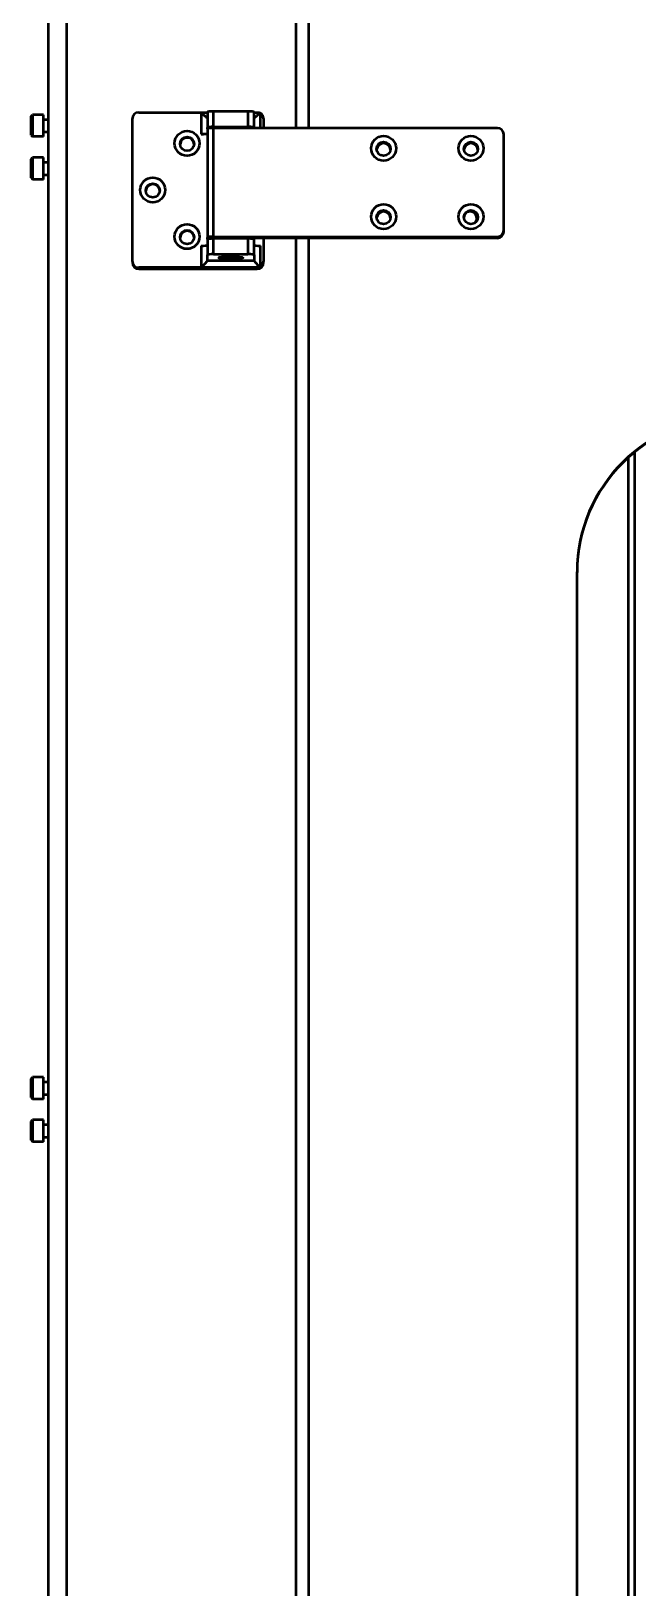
# Model space of a CAD drawing. Header units: millimetres. Extents: x 4915 to 15267, y 4787 to 10268.
# Drawn here: x 9038.2 to 9232.7, y 6071.6 to 6570.3 of the extents above; entities that cross this region are included whole.
import ezdxf

# ---------------------------------------------------------------- set-up
doc = ezdxf.new("R2010")
doc.units = ezdxf.units.MM
doc.layers.add('外形線', color=7, linetype='Continuous', lineweight=50)

msp = doc.modelspace()

# ---------------------------------------------------------------- linework, layer by layer
at = {"layer": '外形線'}
for p, q in [((9043.71, 7935.04), (9043.71, 5261.87)), ((9049.71, 5261.87), (9049.71, 7935.67)), ((9123.21, 6539.2), (9123.21, 7618.83)), ((9127.21, 6539.2), (9127.21, 7618.83)), ((9038.21, 6542.98), (9038.71, 6543.48)), ((9038.21, 6536.98), (9038.21, 6542.98)), ((9042.21, 6543.48), (9038.71, 6543.48)), ((9038.71, 6543.48), (9038.71, 6536.48)), ((9042.21, 6536.48), (9042.21, 6543.48)), ((9072.71, 6544.25), (9092.71, 6544.25)), ((9092.71, 6544.25), (9092.71, 6537.29)), ((9092.71, 6544.25), (9094.71, 6544.25)), ((9094.71, 6544.36), (9094.71, 6539.38)), ((9096.71, 6539.59), (9096.71, 6544.56)), ((9107.71, 6544.56), (9096.71, 6544.56)), ((9107.71, 6544.56), (9107.71, 6539.59)), ((9109.71, 6539.38), (9109.71, 6544.36)), ((9109.71, 6544.25), (9110.71, 6544.25)), ((9111.71, 6539.2), (9111.71, 6543.99)), ((9042.21, 6541.98), (9043.71, 6541.98)), ((9042.21, 6537.98), (9043.71, 6537.98)), ((9070.71, 6496.52), (9070.71, 6542.26)), ((9094.71, 6538.99), (9094.71, 6539.38)), ((9094.71, 6538.99), (9094.71, 6504.18)), ((9096.71, 6539.59), (9107.71, 6539.59)), ((9096.71, 6504.39), (9096.71, 6539.2)), ((9187.71, 6539.2), (9096.71, 6539.2)), ((9109.71, 6539.38), (9109.71, 6539.2)), ((9112.71, 6542.26), (9112.71, 6539.2)), ((9038.21, 6536.98), (9038.71, 6536.48)), ((9042.21, 6536.48), (9038.71, 6536.48)), ((9094.71, 6537.29), (9092.71, 6537.29)), ((9189.71, 6506.38), (9189.71, 6537.21)), ((9038.21, 6529.28), (9038.71, 6529.78)), ((9038.21, 6523.29), (9038.21, 6529.28)), ((9042.21, 6529.78), (9038.71, 6529.78)), ((9038.71, 6529.78), (9038.71, 6522.79)), ((9042.21, 6522.79), (9042.21, 6529.78)), ((9042.21, 6528.28), (9043.71, 6528.28)), ((9038.21, 6523.28), (9038.71, 6522.78)), ((9042.21, 6522.78), (9038.71, 6522.78)), ((9042.21, 6524.28), (9043.71, 6524.28)), ((9094.71, 6503.58), (9094.71, 6504.18)), ((9094.71, 6503.58), (9094.71, 6498.61)), ((9096.71, 6504.39), (9187.71, 6504.39)), ((9107.71, 6503.79), (9096.71, 6503.79)), ((9096.71, 6498.82), (9096.71, 6503.79)), ((9107.71, 6503.79), (9107.71, 6498.82)), ((9109.71, 6503.76), (9109.71, 6503.58)), ((9109.71, 6498.61), (9109.71, 6503.58)), ((9187.71, 6503.97), (9111.71, 6503.97)), ((9112.71, 6503.97), (9112.71, 6496.52)), ((9123.21, 5424.34), (9123.21, 6503.97)), ((9127.21, 5424.34), (9127.21, 6503.97)), ((9187.71, 6504.39), (9187.71, 6503.97)), ((9189.71, 6505.96), (9189.71, 6506.38)), ((9092.71, 6501.49), (9092.71, 6494.53)), ((9094.71, 6496.73), (9094.71, 6498.61)), ((9096.71, 6498.82), (9107.71, 6498.82)), ((9109.71, 6498.61), (9109.71, 6496.73)), ((9111.71, 6494.79), (9111.71, 6501.49)), ((9070.71, 6496.52), (9070.71, 6496.1)), ((9072.71, 6494.11), (9072.71, 6494.53)), ((9092.71, 6494.53), (9072.71, 6494.53)), ((9072.71, 6494.11), (9110.71, 6494.11)), ((9110.71, 6494.53), (9092.71, 6494.53)), ((9109.71, 6496.73), (9094.71, 6496.73)), ((9110.71, 6494.53), (9110.71, 6494.11)), ((9112.71, 6496.1), (9112.71, 6496.52)), ((9229.71, 5465.08), (9229.71, 6433.77)), ((9231.71, 5463.37), (9231.71, 6435.47)), ((9213.21, 5501.99), (9213.21, 6397.06)), ((9038.21, 6234.67), (9038.71, 6235.17)), ((9038.21, 6228.67), (9038.21, 6234.67)), ((9042.21, 6235.17), (9038.71, 6235.17)), ((9038.71, 6235.17), (9038.71, 6228.17)), ((9042.21, 6228.17), (9042.21, 6235.17)), ((9042.21, 6233.67), (9043.71, 6233.67)), ((9038.21, 6228.67), (9038.71, 6228.17)), ((9042.21, 6229.67), (9043.71, 6229.67)), ((9042.21, 6228.17), (9038.71, 6228.17)), ((9038.21, 6220.97), (9038.71, 6221.47)), ((9038.21, 6214.99), (9038.21, 6220.97)), ((9042.21, 6221.47), (9038.71, 6221.47)), ((9038.71, 6221.47), (9038.71, 6214.49)), ((9042.21, 6214.49), (9042.21, 6221.47)), ((9042.21, 6219.97), (9043.71, 6219.97)), ((9038.21, 6214.97), (9038.71, 6214.47)), ((9042.21, 6214.47), (9038.71, 6214.47)), ((9042.21, 6215.97), (9043.71, 6215.97))]:
    msp.add_line(p, q, dxfattribs=at).dxf.unprotected_set("ltscale", 0)
for points in [[(9092.71, 6544.25), (9092.83, 6544.14), (9092.94, 6544.03), (9093.05, 6543.92), (9093.17, 6543.81), (9093.28, 6543.7), (9093.39, 6543.6), (9093.5, 6543.49), (9093.6, 6543.39), (9093.71, 6543.29), (9093.81, 6543.2), (9093.91, 6543.1), (9094.01, 6543.01), (9094.11, 6542.93), (9094.2, 6542.85), (9094.28, 6542.77), (9094.37, 6542.7), (9094.44, 6542.64), (9094.51, 6542.59), (9094.57, 6542.54), (9094.62, 6542.5), (9094.66, 6542.48), (9094.69, 6542.47), (9094.71, 6542.46), (9094.71, 6542.47)], [(9109.71, 6542.47), (9109.72, 6542.46), (9109.74, 6542.46), (9109.76, 6542.48), (9109.8, 6542.5), (9109.84, 6542.53), (9109.9, 6542.57), (9109.96, 6542.61), (9110.02, 6542.67), (9110.1, 6542.73), (9110.17, 6542.8), (9110.26, 6542.87), (9110.34, 6542.95), (9110.43, 6543.03), (9110.52, 6543.11), (9110.62, 6543.2), (9110.71, 6543.29), (9110.81, 6543.38), (9110.91, 6543.47), (9111.02, 6543.57), (9111.12, 6543.67), (9111.22, 6543.77), (9111.33, 6543.87), (9111.43, 6543.97), (9111.54, 6544.08)], [(9110.71, 6544.25), (9110.75, 6544.25), (9110.78, 6544.25), (9110.82, 6544.25), (9110.85, 6544.25), (9110.89, 6544.25), (9110.92, 6544.24), (9110.96, 6544.24), (9110.99, 6544.23), (9111.02, 6544.23), (9111.06, 6544.22), (9111.09, 6544.22), (9111.13, 6544.21), (9111.16, 6544.2), (9111.2, 6544.19), (9111.23, 6544.19), (9111.27, 6544.18), (9111.3, 6544.17), (9111.34, 6544.15), (9111.37, 6544.14), (9111.4, 6544.13), (9111.44, 6544.12), (9111.47, 6544.11), (9111.5, 6544.09), (9111.54, 6544.08)], [(9111.54, 6544.08), (9111.54, 6544.07), (9111.55, 6544.07), (9111.56, 6544.07), (9111.57, 6544.06), (9111.58, 6544.06), (9111.58, 6544.06), (9111.59, 6544.05), (9111.6, 6544.05), (9111.61, 6544.05), (9111.61, 6544.04), (9111.62, 6544.04), (9111.63, 6544.03), (9111.63, 6544.03), (9111.64, 6544.03), (9111.65, 6544.02), (9111.66, 6544.02), (9111.66, 6544.01), (9111.67, 6544.01), (9111.68, 6544.01), (9111.69, 6544), (9111.69, 6544), (9111.7, 6544), (9111.71, 6543.99), (9111.71, 6543.99)], [(9092.71, 6494.53), (9092.83, 6494.64), (9092.94, 6494.75), (9093.05, 6494.87), (9093.17, 6494.98), (9093.28, 6495.1), (9093.39, 6495.21), (9093.5, 6495.32), (9093.6, 6495.43), (9093.71, 6495.55), (9093.81, 6495.65), (9093.91, 6495.76), (9094.01, 6495.87), (9094.11, 6495.97), (9094.2, 6496.07), (9094.28, 6496.17), (9094.37, 6496.26), (9094.44, 6496.35), (9094.51, 6496.43), (9094.57, 6496.5), (9094.62, 6496.57), (9094.66, 6496.62), (9094.69, 6496.67), (9094.71, 6496.7), (9094.71, 6496.73)], [(9109.71, 6496.73), (9109.72, 6496.7), (9109.74, 6496.67), (9109.76, 6496.63), (9109.8, 6496.58), (9109.84, 6496.52), (9109.9, 6496.46), (9109.96, 6496.39), (9110.02, 6496.31), (9110.1, 6496.22), (9110.17, 6496.14), (9110.26, 6496.04), (9110.34, 6495.95), (9110.43, 6495.85), (9110.52, 6495.75), (9110.62, 6495.65), (9110.71, 6495.55), (9110.81, 6495.45), (9110.91, 6495.34), (9111.02, 6495.24), (9111.12, 6495.13), (9111.22, 6495.02), (9111.33, 6494.92), (9111.43, 6494.81), (9111.54, 6494.7)], [(9111.54, 6494.7), (9111.5, 6494.69), (9111.47, 6494.68), (9111.44, 6494.66), (9111.4, 6494.65), (9111.37, 6494.64), (9111.34, 6494.63), (9111.3, 6494.62), (9111.27, 6494.61), (9111.23, 6494.6), (9111.2, 6494.59), (9111.16, 6494.58), (9111.13, 6494.57), (9111.09, 6494.56), (9111.06, 6494.56), (9111.02, 6494.55), (9110.99, 6494.55), (9110.96, 6494.54), (9110.92, 6494.54), (9110.89, 6494.54), (9110.85, 6494.53), (9110.82, 6494.53), (9110.78, 6494.53), (9110.75, 6494.53), (9110.71, 6494.53)], [(9111.71, 6494.79), (9111.71, 6494.79), (9111.7, 6494.79), (9111.69, 6494.78), (9111.69, 6494.78), (9111.68, 6494.77), (9111.67, 6494.77), (9111.66, 6494.77), (9111.66, 6494.76), (9111.65, 6494.76), (9111.64, 6494.75), (9111.63, 6494.75), (9111.63, 6494.75), (9111.62, 6494.74), (9111.61, 6494.74), (9111.61, 6494.74), (9111.6, 6494.73), (9111.59, 6494.73), (9111.58, 6494.73), (9111.58, 6494.72), (9111.57, 6494.72), (9111.56, 6494.71), (9111.55, 6494.71), (9111.54, 6494.71), (9111.54, 6494.7)]]:
    msp.add_lwpolyline(points, dxfattribs=at).dxf.unprotected_set("ltscale", 0)
for centre, major_axis, ratio, start_param, end_param in [((9072.71, 6542.26), (-2, 0), 0.994522, 4.712389, 6.283185), ((9096.71, 6544.36), (-2, 0), 0.104528, 4.712389, 6.283185), ((9107.71, 6544.36), (2, 0), 0.104528, 0, 1.570796), ((9110.71, 6542.26), (1.73, -1), 0.997257, 0.523599, 1.570796), ((9096.71, 6539.38), (-2, 0), 0.104528, 4.712389, 6.283185), ((9096.71, 6538.99), (-2, 0), 0.104528, 4.712389, 6.283185), ((9107.71, 6539.38), (2, 0), 0.104528, 0, 1.570796), ((9187.71, 6537.21), (2, 0), 0.994522, 0, 1.570796), ((9088.21, 6533.89), (-2.25, 0), 0.994522, 4.712389, 6.230609), ((9088.21, 6533.89), (2.25, 0.12), 0.994552, 0, 1.51822), ((9092.71, 6537.5), (2, 0), 0.104528, 4.712389, 6.283185), ((9151.21, 6532.32), (-2.25, 0), 0.994522, 4.712389, 6.230609), ((9151.21, 6532.32), (-2.25, 0.12), 0.994552, 3.246745, 6.283185), ((9151.21, 6532.11), (2.24, 0.22), 0.99463, 0, 2.942735), ((9151.21, 6532.32), (2.25, 0.12), 0.994552, 0, 1.51822), ((9179.21, 6532.32), (-2.25, 0), 0.994522, 4.712389, 6.230609), ((9179.21, 6532.32), (-2.25, 0.12), 0.994552, 3.246745, 6.283185), ((9179.21, 6532.11), (2.24, 0.22), 0.99463, 0, 2.942735), ((9179.21, 6532.32), (2.25, 0.12), 0.994552, 0, 1.51822), ((9077.21, 6518.97), (-2.25, 0), 0.994522, 4.712389, 6.230609), ((9077.21, 6518.97), (2.25, 0.12), 0.994552, 0, 1.51822), ((9151.21, 6510.44), (-2.25, 0), 0.994522, 4.712389, 6.230609), ((9151.21, 6510.44), (-2.25, 0.12), 0.994552, 3.246745, 6.283185), ((9151.21, 6510.23), (2.24, 0.22), 0.99463, 0, 2.942735), ((9151.21, 6510.44), (2.25, 0.12), 0.994552, 0, 1.51822), ((9179.21, 6510.44), (-2.25, 0), 0.994522, 4.712389, 6.230609), ((9178.87, 6510.23), (2.25, 0.1), 0.994546, 0, 1.978119), ((9178.87, 6510.44), (2.24, -0.17), 0.994587, 0.077238, 1.570796), ((9179.21, 6510.44), (2.25, 0.12), 0.994552, 0, 1.51822), ((9178.87, 6510.44), (2.25, 0), 0.994522, 5.403788, 6.283185), ((9088.21, 6504.05), (-2.25, 0), 0.994522, 4.712389, 6.230609), ((9088.21, 6504.05), (2.25, 0.12), 0.994552, 0, 1.51822), ((9096.71, 6504.18), (-2, 0), 0.104528, 4.712389, 6.283185), ((9096.71, 6503.58), (-2, 0), 0.104528, 4.712389, 6.283185), ((9107.71, 6503.58), (2, 0), 0.104528, 0, 1.570796), ((9111.71, 6503.76), (-2, 0), 0.104528, 4.712389, 6.283185), ((9187.71, 6506.38), (2, 0), 0.994522, 4.712389, 6.283185), ((9187.71, 6505.96), (2, 0), 0.994522, 4.712389, 6.283185), ((9092.71, 6501.7), (2, 0), 0.104528, 4.712389, 6.283185), ((9096.71, 6498.61), (-2, 0), 0.104528, 4.712389, 6.283185), ((9107.71, 6498.61), (2, 0), 0.104528, 0, 1.570796), ((9111.71, 6501.7), (-2, 0), 0.104528, 0, 1.570796), ((9072.71, 6496.52), (-2, 0), 0.994522, 0, 1.570796), ((9072.71, 6496.1), (-2, 0), 0.994522, 0, 1.570796), ((9110.71, 6496.1), (2, 0), 0.994522, 4.712389, 6.283185), ((9110.71, 6496.52), (2, 0), 0.994522, 5.235988, 6.283185), ((9263.21, 6397.06), (-50, 0), 0.994522, 4.712389, 6.283185), ((9263.21, 6396.85), (-50, 0), 0.994522, 4.712389, 6.283185)]:
    msp.add_ellipse(centre, major_axis=major_axis, ratio=ratio, start_param=start_param, end_param=end_param, dxfattribs=at).dxf.unprotected_set("ltscale", 0)
for centre, major_axis, ratio in [((9088.21, 6534.31), (-4, 0), 0.994522), ((9088.21, 6534.13), (-2.25, 0), 0.994522), ((9151.21, 6532.73), (-4, 0), 0.994522), ((9151.21, 6532.55), (-2.25, 0), 0.994522), ((9179.21, 6532.73), (-4, 0), 0.994522), ((9179.21, 6532.55), (-2.25, 0), 0.994522), ((9077.21, 6519.39), (-4, 0), 0.994522), ((9077.21, 6519.21), (-2.25, 0), 0.994522), ((9151.21, 6510.85), (-4, 0), 0.994522), ((9151.21, 6510.67), (-2.25, 0), 0.994522), ((9179.21, 6510.85), (-4, 0), 0.994522), ((9179.21, 6510.67), (-2.25, 0), 0.994522), ((9088.21, 6504.47), (-4, 0), 0.994522), ((9088.21, 6504.29), (-2.25, 0), 0.994522), ((9102.21, 6497.67), (-4, 0), 0.104528)]:
    msp.add_ellipse(centre, major_axis=major_axis, ratio=ratio, dxfattribs=at).dxf.unprotected_set("ltscale", 0)

doc.saveas('drawing.dxf')
